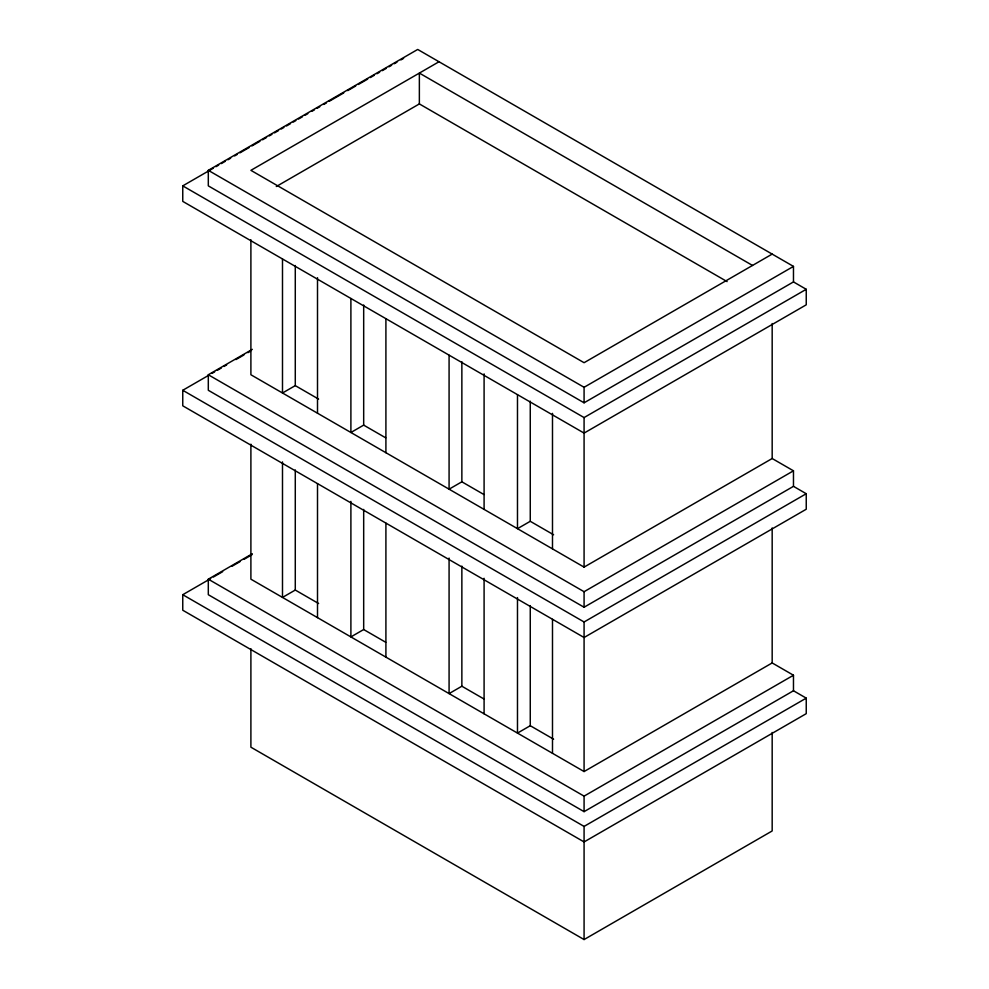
<?xml version="1.0" encoding="UTF-8"?>
<svg xmlns="http://www.w3.org/2000/svg" width="989" height="989" viewBox="0 0 989 989"><rect width="100%" height="100%" fill="white"/><g stroke="black" fill="none" stroke-linecap="round" stroke-linejoin="round"><path stroke-width="1.48" d="M208.308 170.343L417.704 49.45L793.475 266.4L793.475 281.914L584.079 402.807L208.308 185.87L208.308 170.343L584.079 387.292L793.475 266.4M793.475 281.914L806.245 289.295L806.245 304.822L584.079 433.095L182.755 201.385L182.755 185.87L213.352 168.204M216.01 166.659L218.668 165.126M221.338 163.593L225.319 161.281M227.989 159.748L230.647 158.215M234.64 155.916L237.298 154.371M239.956 152.838L249.265 147.46M251.935 145.927L259.909 141.316M262.579 139.783L266.56 137.471M269.231 135.938L271.888 134.405M274.546 132.872L278.539 130.56M281.197 129.027L283.855 127.494M286.526 125.949L290.506 123.65M293.177 122.117L295.835 120.584M298.493 119.039L302.486 116.739M305.144 115.206L307.802 113.661M311.795 111.361L314.465 109.828M317.123 108.283L319.781 106.75M323.774 104.451L326.432 102.918M329.09 101.373L343.727 92.929M347.72 90.617L355.706 86.018M358.364 84.473L367.673 79.108M370.331 77.562L374.324 75.263M376.982 73.73L379.652 72.185M382.31 70.652L386.303 68.352M388.961 66.807L391.619 65.274M394.277 63.741L396.948 62.208M400.928 59.896L403.599 58.363M439.005 61.751L250.897 170.343L584.079 362.703L772.174 254.099M276.302 186.513L419.361 103.919L727.113 281.605M209.359 374.918L182.755 390.284L182.755 405.811L584.079 637.509L806.245 509.236L806.245 493.721L793.475 486.341L584.079 607.234L208.308 390.284L208.308 374.757L252.319 349.352M212.017 373.385L214.675 371.852M217.345 370.319L221.338 368.007M223.996 366.474L226.654 364.941M235.963 359.563L243.949 354.952M247.942 352.653L250.6 351.107M318.606 399.099L295.278 385.623L282.495 393.004L282.495 259.019M385.722 437.843L363.68 425.122L350.897 432.49L350.897 298.517M210.694 578.577L182.755 594.71L182.755 610.225L584.079 841.936L806.245 713.662L806.245 698.135L793.475 690.755L584.079 811.648L208.308 594.71L208.308 579.183L252.319 553.766M213.352 577.044L222.661 571.667M231.97 566.289L239.956 561.678M243.949 559.378L251.935 554.767M483.905 494.525L461.863 481.804L449.08 489.184L449.08 355.199M182.755 185.87L584.079 417.568L806.245 289.295M318.606 603.513L295.278 590.05L282.495 597.418L282.495 461.9M553.605 534.765L530.265 521.302L517.482 528.67L517.482 394.698M385.722 642.269L363.68 629.536L350.897 636.916L350.897 501.398M250.897 239.758L250.897 374.757L584.079 567.117L772.174 458.525L793.475 470.813L793.475 486.341M208.308 374.757L584.079 591.706L793.475 470.813M483.905 698.951L461.863 686.218L449.08 693.598L449.08 558.08M182.755 390.284L584.079 621.982L806.245 493.721M553.605 739.191L530.265 725.716L517.482 733.096L517.482 597.579M250.897 444.185L250.897 579.183L584.079 771.544L772.174 662.939L793.475 675.24L793.475 690.755M208.308 579.183L584.079 796.133L793.475 675.24M182.755 594.71L584.079 826.408L806.245 698.135M250.897 648.685L250.897 747.19L584.079 939.55L772.174 830.958L772.174 732.453M752.53 265.448L419.361 73.087L419.361 103.919M772.174 323.527L772.174 458.525M772.174 527.941L772.174 662.939M584.079 387.292L584.079 402.807M584.079 417.568L584.079 567.117M584.079 591.706L584.079 607.234M584.079 621.982L584.079 771.544M584.079 796.133L584.079 811.648M584.079 826.408L584.079 939.55M552.492 413.365L552.492 548.883M552.492 619.324L552.492 753.309M530.265 401.175L530.265 521.302M530.265 605.602L530.265 725.716M484.091 373.879L484.091 509.397M484.091 578.293L484.091 713.811M461.863 361.69L461.863 481.804M461.863 566.104L461.863 686.218M385.908 318.73L385.908 452.702M385.908 523.156L385.908 657.129M363.68 304.995L363.68 425.122M363.68 509.422L363.68 629.536M317.506 277.699L317.506 413.217M317.506 483.658L317.506 617.631M295.278 265.509L295.278 385.623M295.278 469.923L295.278 590.05"/></g></svg>
